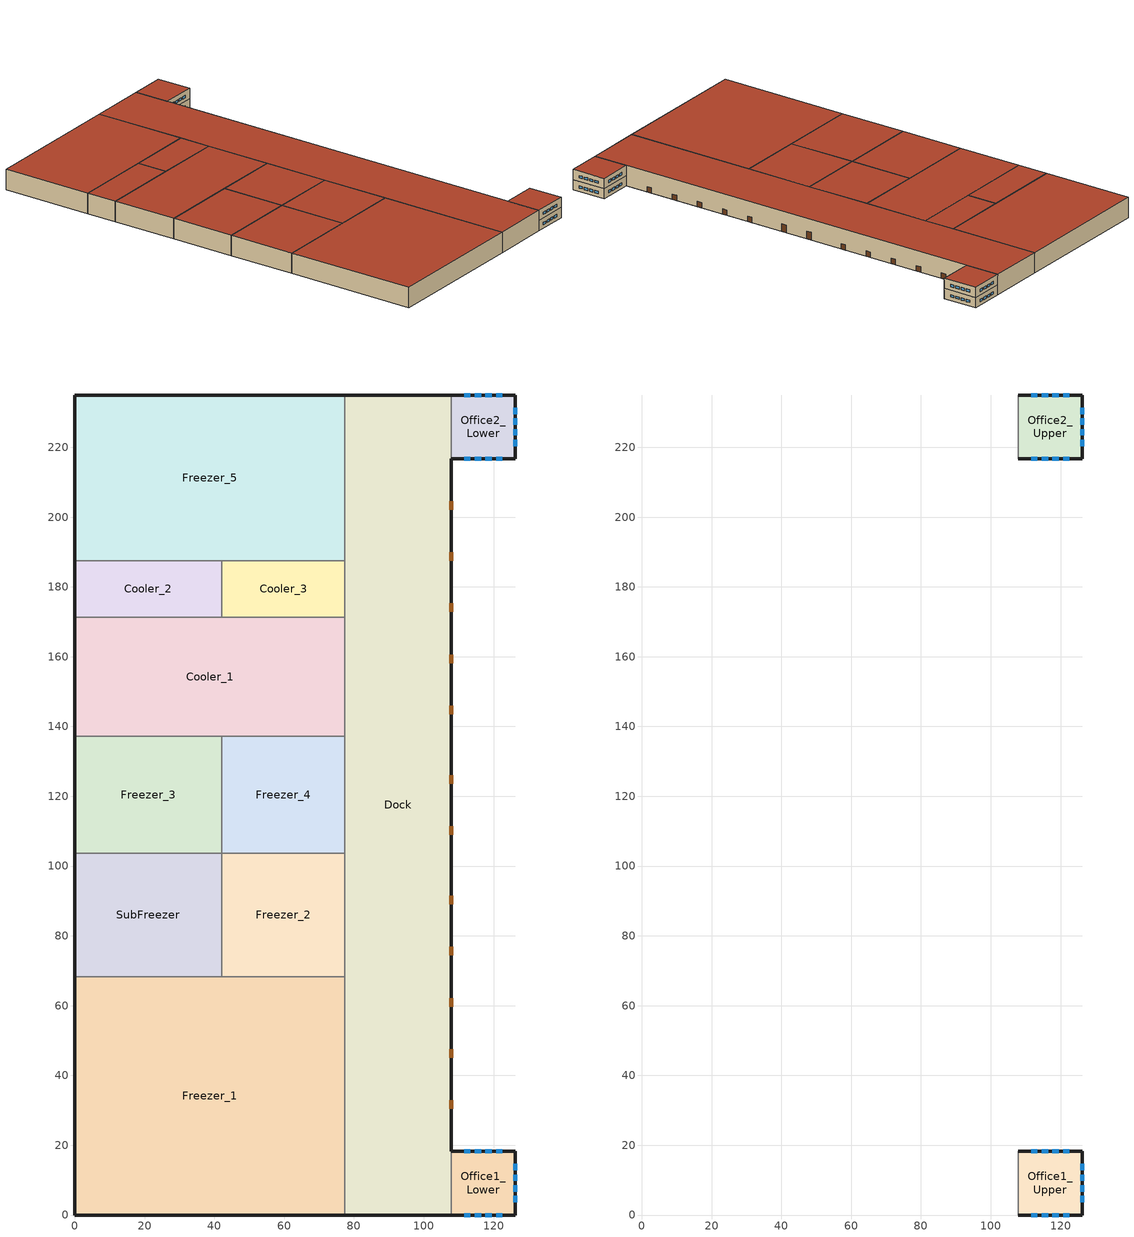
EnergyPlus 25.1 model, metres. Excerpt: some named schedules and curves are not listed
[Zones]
Freezer_1
 floor ground (Freezer Floor Const): 0,68.28 77.42,68.28 77.42,0 0,0 z0
 wall outside (Freezer Wall Const): 0,68.28 0,0 77.42,0 z0:10.69
 wall to SubFreezer (Freezer Wall Const): 42.06,68.28 0,68.28 z0:10.69
 wall to Dock (Freezer Wall Const): 77.42,0 77.42,68.28 z0:10.69
 wall to Freezer_2 (Freezer Wall Const): 77.42,68.28 42.06,68.28 z0:10.69
 roof outside (Freezer Roof Const): 0,0 77.42,0 77.42,68.28 0,68.28 z10.69
SubFreezer
 floor ground (Freezer Floor Const): 0,103.63 42.06,103.63 42.06,68.28 0,68.28 z0
 wall outside (Freezer Wall Const): 0,103.63 0,68.28 z0:10.69
 wall to Freezer_2 (Freezer Wall Const): 42.06,68.28 42.06,103.63 z0:10.69
 wall to Freezer_3 (Freezer Wall Const): 42.06,103.63 0,103.63 z0:10.69
 roof outside (Freezer Roof Const): 0,68.28 42.06,68.28 42.06,103.63 0,103.63 z10.69
Freezer_2
 floor ground (Freezer Floor Const): 42.06,103.63 77.42,103.63 77.42,68.28 42.06,68.28 z0
 wall to Dock (Freezer Wall Const): 77.42,68.28 77.42,103.63 z0:10.69
 wall to Freezer_4 (Freezer Wall Const): 77.42,103.63 42.06,103.63 z0:10.69
 roof outside (Freezer Roof Const): 42.06,68.28 77.42,68.28 77.42,103.63 42.06,103.63 z10.69
Freezer_3
 floor ground (Freezer Floor Const): 0,137.16 42.06,137.16 42.06,103.63 0,103.63 z0
 wall outside (Freezer Wall Const): 0,137.16 0,103.63 z0:10.69
 wall to Cooler_1 (Freezer Wall Const): 42.06,137.16 0,137.16 z0:10.69
 wall to Freezer_4 (Freezer Wall Const): 42.06,103.63 42.06,137.16 z0:10.69
 roof outside (Freezer Roof Const): 0,103.63 42.06,103.63 42.06,137.16 0,137.16 z10.69
Freezer_4
 floor ground (Freezer Floor Const): 42.06,137.16 77.42,137.16 77.42,103.63 42.06,103.63 z0
 wall to Dock (Freezer Wall Const): 77.42,103.63 77.42,137.16 z0:10.69
 wall to Cooler_1 (Freezer Wall Const): 77.42,137.16 42.06,137.16 z0:10.69
 roof outside (Freezer Roof Const): 42.06,103.63 77.42,103.63 77.42,137.16 42.06,137.16 z10.69
Cooler_1
 floor ground (Cooler Floor Const): 0,171.3 77.42,171.3 77.42,137.16 0,137.16 z0
 wall outside (Cooler Wall Const): 0,171.3 0,137.16 z0:10.69
 wall to Dock (Freezer Wall Const): 77.42,137.16 77.42,171.3 z0:10.69
 roof outside (Cooler Roof Const): 0,137.16 77.42,137.16 77.42,171.3 0,171.3 z10.69
Cooler_2
 floor ground (Cooler Floor Const): 0,187.45 42.06,187.45 42.06,171.3 0,171.3 z0
 wall outside (Cooler Wall Const): 0,187.45 0,171.3 z0:10.69
 wall to Cooler_3 (Cooler Wall Const): 42.06,171.3 42.06,187.45 z0:10.69
 wall to Freezer_5 (Freezer Wall Const): 42.06,187.45 0,187.45 z0:10.69
 wall to Cooler_1 (Cooler Wall Const): 0,171.3 42.06,171.3 z0:10.69
 roof outside (Cooler Roof Const): 0,171.3 42.06,171.3 42.06,187.45 0,187.45 z10.69
Cooler_3
 floor ground (Cooler Floor Const): 42.06,187.45 77.42,187.45 77.42,171.3 42.06,171.3 z0
 wall to Cooler_1 (Cooler Wall Const): 42.06,171.3 77.42,171.3 z0:10.69
 wall to Dock (Freezer Wall Const): 77.42,171.3 77.42,187.45 z0:10.69
 wall to Freezer_5 (Freezer Wall Const): 77.42,187.45 42.06,187.45 z0:10.69
 roof outside (Cooler Roof Const): 42.06,171.3 77.42,171.3 77.42,187.45 42.06,187.45 z10.69
Freezer_5
 floor ground (Freezer Floor Const): 0,235 77.42,235 77.42,187.45 0,187.45 z0
 wall outside (Freezer Wall Const): 77.42,235 0,235 0,187.45 z0:10.69
 wall to Dock (Freezer Wall Const): 77.42,187.45 77.42,235 z0:10.69
 roof outside (Freezer Roof Const): 0,187.45 77.42,187.45 77.42,235 0,235 z10.69
Dock
 floor ground (Dock Floor Const): 77.42,235 107.9,235 107.9,0 77.42,0 z0
 wall outside (Dock Wall Const): 77.42,0 107.9,0 / 107.9,235 77.42,235 / 107.9,18.29 107.9,216.71 z0:10.69
 wall to Office2_Upper (Dock Wall Const): 107.9,216.71 107.9,235 z5.35:10.69
 wall to Office1_Upper (Dock Wall Const): 107.9,0 107.9,18.29 z5.35:10.69
 wall to Office1_Lower (Dock Wall Const): 107.9,0 107.9,18.29 z0:5.35
 wall to Office2_Lower (Dock Wall Const): 107.9,216.71 107.9,235 z0:5.35
 door (Door Const): 107.9,30.48 107.9,32.92 / 107.9,45.11 107.9,47.55 / 107.9,59.74 107.9,62.18 / 107.9,74.37 107.9,76.81 / 107.9,89 107.9,91.44 / 107.9,202.08 107.9,204.52 / 107.9,187.45 107.9,189.89 / 107.9,172.82 107.9,175.26 / 107.9,158.19 107.9,160.63 / 107.9,143.56 107.9,146 z0:2.74; 107.9,123.6 107.9,126.03 / 107.9,108.97 107.9,111.4 z0:3.96
 roof outside (Dock Roof Const): 77.42,0 107.9,0 107.9,235 77.42,235 z10.69
Office1_Lower
 floor ground (Office Floor Const): 107.9,18.29 126.19,18.29 126.19,0 107.9,0 z0
 wall outside (Office Wall Const): 107.9,0 126.19,0 126.19,18.29 107.9,18.29 z0:5.35
 window (RefWareWin): 111.56,0 113.39,0 / 114.6,0 116.43,0 / 117.65,0 119.48,0 / 120.7,0 122.53,0 / 126.19,3.66 126.19,5.49 / 126.19,6.71 126.19,8.53 / 126.19,9.75 126.19,11.58 / 126.19,12.8 126.19,14.63 / 122.53,18.29 120.7,18.29 / 119.48,18.29 117.65,18.29 / 116.43,18.29 114.6,18.29 / 113.39,18.29 111.56,18.29 z1.83:3.05
Office2_Lower
 floor ground (Office Floor Const): 107.9,235 126.19,235 126.19,216.71 107.9,216.71 z0
 wall outside (Office Wall Const): 107.9,216.71 126.19,216.71 126.19,235 107.9,235 z0:5.35
 window (RefWareWin): 126.19,220.37 126.19,222.2 / 126.19,223.42 126.19,225.25 / 126.19,226.47 126.19,228.3 / 126.19,229.51 126.19,231.34 / 111.56,216.71 113.39,216.71 / 114.6,216.71 116.43,216.71 / 117.65,216.71 119.48,216.71 / 120.7,216.71 122.53,216.71 / 122.53,235 120.7,235 / 119.48,235 117.65,235 / 116.43,235 114.6,235 / 113.39,235 111.56,235 z1.83:3.05
Office1_Upper
 floor to Office1_Lower (Office Ceiling Const): 107.9,18.29 126.19,18.29 126.19,0 107.9,0 z5.35
 wall outside (Office Wall Const): 107.9,0 126.19,0 126.19,18.29 107.9,18.29 z5.35:10.69
 window (RefWareWin): 111.56,0 113.39,0 / 114.6,0 116.43,0 / 117.65,0 119.48,0 / 120.7,0 122.53,0 / 126.19,3.66 126.19,5.49 / 126.19,6.71 126.19,8.53 / 126.19,9.75 126.19,11.58 / 126.19,12.8 126.19,14.63 / 122.53,18.29 120.7,18.29 / 119.48,18.29 117.65,18.29 / 116.43,18.29 114.6,18.29 / 113.39,18.29 111.56,18.29 z7.18:8.39
 roof outside (Office Roof Const): 107.9,0 126.19,0 126.19,18.29 107.9,18.29 z10.69
Office2_Upper
 floor to Office2_Lower (Office Ceiling Const): 107.9,235 126.19,235 126.19,216.71 107.9,216.71 z5.35
 wall outside (Office Wall Const): 107.9,216.71 126.19,216.71 126.19,235 107.9,235 z5.35:10.69
 window (RefWareWin): 126.19,220.37 126.19,222.2 / 126.19,223.42 126.19,225.25 / 126.19,226.47 126.19,228.3 / 126.19,229.51 126.19,231.34 z7.18:8.48; 111.56,216.71 113.39,216.71 / 114.6,216.71 116.43,216.71 / 117.65,216.71 119.48,216.71 / 120.7,216.71 122.53,216.71 / 122.53,235 120.7,235 / 119.48,235 117.65,235 / 116.43,235 114.6,235 / 113.39,235 111.56,235 z7.18:8.39
 roof outside (Office Roof Const): 107.9,216.71 126.19,216.71 126.19,235 107.9,235 z10.69
[Building]
Refridgerated Warehouse: North Axis {deg}=90; Terrain=City; Loads Convergence Tolerance Value {W}=0.04; Temperature Convergence Tolerance Value {deltaC}=0.4; Solar Distribution=FullInteriorAndExterior; Maximum Number of Warmup Days=25
[Site:Location]
CHICAGO_IL_USA TMY2-94846: Latitude {deg}=41.78; Longitude {deg}=-87.75; Time Zone {hr}=-6; Elevation {m}=190
[Site:GroundTemperature:BuildingSurface]
5.79, 3.71, 3.25, 3.88, 7.01, 10.37, 13.46, 15.61, 16.11, 14.89, 12.22, 8.95
[SizingPeriod:DesignDay] Day of Month=21; Humidity Condition Type=Wetbulb; Barometric Pressure {Pa}=99063; Rain Indicator=No; Snow Indicator=No; Daylight Saving Time Indicator=No; Solar Model Indicator=ASHRAEClearSky
Name | Month | Day Type | Maximum Dry-Bulb Temperature {C} | Daily Dry-Bulb Temperature Range {deltaC} | Wetbulb or DewPoint at Maximum Dry-Bulb {C} | Wind Speed {m/s} | Wind Direction {deg} | Sky Clearness
CHICAGO Ann Htg 99.6% Condns DB | 1 | WinterDesignDay | -20.6 | 0 | -20.6 | 4.9 | 270 | 0
CHICAGO Ann Clg .4% Condns DB=>MWB | 7 | SummerDesignDay | 33.2 | 10.7 | 23.8 | 5.3 | 230 | 1
[Material:NoMass] Roughness=Rough; Thermal Absorptance=0.9; Solar Absorptance=0.75; Visible Absorptance=0.75
Name | Thermal Resistance {m2-K/W}
R36LAYER | 6.34
R28LAYER | 4.9311
R25LAYER | 4.4028
R14LAYER | 2.4655
[Material] Thermal Absorptance=0.9
Name | Roughness | Thickness {m} | Conductivity {W/m-K} | Density {kg/m3} | Specific Heat {J/kg-K} | Solar Absorptance | Visible Absorptance
GP02 5/8in GYPSUM | Smooth | 0.0159 | 0.16 | 800 | 1090 | 0.7 | 0.5
1/2IN Gypsum | Smooth | 0.0127 | 0.16 | 784.9 | 830 | 0.92 | 0.92
Steel Siding AS01 | Smooth | 0.0015 | 44.9696 | 7689 | 418 | 0.92 | 0.92
Wall Insulation IN45 | MediumRough | 0.031 | 0.0508 | 24 | 1590 | 0.7 | 0.7
Blt-Up Roof 3/8in BR01 | MediumRough | 0.0095 | 0.162 | 1121 | 1464 | 0.7 | 0.7
Plywd 1/2 in PW03 | MediumRough | 0.0127 | 0.115 | 545 | 1213 | 0.7 | 0.7
MinWool Batt R19 IN03 | MediumRough | 0.1557 | 0.043 | 10 | 837 | 0.7 | 0.7
HW CONCRETE | Rough | 0.2032 | 1.311 | 2240 | 836.8 | 0.7 | 0.7
Ice Cream | Smooth | 0.0762002 | 0.0448462 | 1121.29 | 2719.6 | 0.7 | 0.7
Meat | MediumSmooth | 0.0762002 | 0.118244 | 1057.22 | 2343.04 | 0.7 | 0.7
Vegetables Frozen | Smooth | 0.0762002 | 0.0558054 | 592.683 | 1840.96 | 0.7 | 0.7
Fruit Frozen | MediumSmooth | 0.0762002 | 0.0348964 | 864.996 | 1966.48 | 0.7 | 0.7
Fish Frozen | MediumSmooth | 0.0762002 | 0.103247 | 1041.2 | 2175.68 | 0.7 | 0.7
Fruit Fresh | MediumSmooth | 0.0762002 | 0.0348964 | 864.996 | 3807.44 | 0.7 | 0.7
Vegetables Fresh | MediumSmooth | 0.0762002 | 0.0558054 | 592.683 | 4016.64 | 0.7 | 0.7
Dairy Milk | Smooth | 0.0762002 | 0.048307 | 1345.55 | 3891.12 | 0.7 | 0.7
[WindowMaterial:Glazing] Optical Data Type=SpectralAverage; Front Side Infrared Hemispherical Emissivity=0.84; Back Side Infrared Hemispherical Emissivity=0.84; Conductivity {W/m-K}=1
Name | Thickness {m} | Solar Transmittance at Normal Incidence | Front Side Solar Reflectance at Normal Incidence | Back Side Solar Reflectance at Normal Incidence | Visible Transmittance at Normal Incidence | Front Side Visible Reflectance at Normal Incidence | Back Side Visible Reflectance at Normal Incidence
102_LayerAvg | 0.003048 | 0.833848 | 0.0747638 | 0.0748545 | 0.89926 | 0.0825632 | 0.0825635
104_LayerAvg | 0.0031242 | 0.608956 | 0.0595769 | 0.0609914 | 0.616937 | 0.0616047 | 0.0629118
[WindowMaterial:Gas]
wingap1_RefWareWin: Gas Type=Air; Thickness {m}=0.0127
[Material:AirGap]
Air Layer 3/4in Vertical: Thermal Resistance {m2-K/W}=0.158
[Construction]
Ice Cream: Ice Cream
Meat: Meat
Vegetable Frozen: Vegetables Frozen
Fruit Frozen: Fruit Frozen
Fish Frozen: Fish Frozen
Fruit Fresh: Fruit Fresh
Vegetable Fresh: Vegetables Fresh
Dairy Milk: Dairy Milk
Freezer Wall Const; Freezer Roof Const; Freezer Floor Const: R36LAYER
Cooler Wall Const; Cooler Roof Const; Cooler Floor Const: R28LAYER
Dock Wall Const; Dock Roof Const; Dock Floor Const: R25LAYER
Door Const: R14LAYER
Office Wall Const: Steel Siding AS01, Wall Insulation IN45, Wall Insulation IN45, Air Layer 3/4in Vertical, GP02 5/8in GYPSUM
Office Floor Const: HW CONCRETE
Office Ceiling Const: 1/2IN Gypsum, 1/2IN Gypsum
Office Roof Const: Blt-Up Roof 3/8in BR01, Plywd 1/2 in PW03, MinWool Batt R19 IN03
RefWareWin: 104_LayerAvg, wingap1_RefWareWin, 102_LayerAvg
[InternalMass]
Name | Construction | Zone or ZoneList | Surface Area {m2}
Freezer_1_Load | Fish Frozen | Freezer_1 | 36200
Freezer_2_Load | Meat | Freezer_2 | 8440
Freezer_3_Load | Vegetable Frozen | Freezer_3 | 9540
Freezer_4_Load | Fruit Frozen | Freezer_4 | 8000
Freezer_5_Load | Fruit Frozen | Freezer_5 | 25440
Sub Freezer_Load | Ice Cream | SubFreezer | 7000
Cooler_1_Load | Fruit Fresh | Cooler_1 | 18600
Cooler_2_Load | Vegetable Fresh | Cooler_2 | 4760
Cooler_3_Load | Dairy Milk | Cooler_3 | 4000
[ThermostatSetpoint:DualSetpoint]
Name | Heating Setpoint Temperature Schedule | Cooling Setpoint Temperature Schedule
Dual Setpoint Freeze | Heating Setpoints_Freeze | Cooling Setpoints_Freeze
Dual Setpoint Blast Freeze | Heating Setpoints_BlastFreeze | Cooling Setpoints_BlastFreeze
Dual Setpoint Cooler | Heating Setpoints_Cooler | Cooling Setpoints_Cooler
[ThermostatSetpoint:SingleHeating]
Name | Setpoint Temperature Schedule
Heating Setpoint Office | Heating Setpoints Office
Heating Setpoint Dock | Heating Setpoints Dock
[ThermostatSetpoint:SingleCooling]
Name | Setpoint Temperature Schedule
Cooling Setpoint Office | Cooling Setpoints Office
Cooling Setpoint Dock | Cooling Setpoints Dock
[Zone] Multiplier=1
Freezer_1; SubFreezer; Freezer_2; Freezer_3; Freezer_4; Cooler_1; Cooler_2; Cooler_3; Freezer_5; Dock; Office1_Lower; Office1_Upper; Office2_Lower; Office2_Upper
[ZoneInfiltration:DesignFlowRate] Schedule=InfiltrationSchedule; Design Flow Rate Calculation Method=AirChanges/Hour
Name | Zone or ZoneList or Space or SpaceList | Air Changes per Hour {1/hr}
Freezer_1Infiltration | Freezer_1 | .25
SubFreezerInfiltration | SubFreezer | 0.1
Freezer_2Infiltration | Freezer_2 | .05
Freezer_3Infiltration | Freezer_3 | .1
Freezer_4Infiltration | Freezer_4 | .05
Freezer_5Infiltration | Freezer_5 | .25
Cooler_1Infiltration | Cooler_1 | .25
Cooler_2Infiltration | Cooler_2 | .1
Cooler_3Infiltration | Cooler_3 | .05
DockInfiltration | Dock | 2
Office1_LowerInfiltration | Office1_Lower | 1
Office1_UpperInfiltration | Office1_Upper | 1
Office2_LowerInfiltration | Office2_Lower | 1
Office2_UpperInfiltration | Office2_Upper | 1
[ZoneRefrigerationDoorMixing] Door Height {m}=1.8; Door Area {m2}=2.3
Name | Zone 1 | Zone 2 | Schedule | Door Protection Type
Freezer5_Cooler2 | Freezer_5 | Cooler_2 | Freezer5DoorSchedA | AirCurtain
Freezer5_Cooler3 | Freezer_5 | Cooler_3 | Freezer5DoorSchedB | None
Freezer1_SubFreezer1 | Freezer_1 | Subfreezer | Freezer1DoorSchedA | StripCurtain
[People] Number of People Schedule=T24 OCC; Number of People Calculation Method=People/Area; People per Floor Area {person/m2}=0.11; Fraction Radiant=1; Activity Level Schedule=Activity Schedule; Mean Radiant Temperature Calculation Type=EnclosureAveraged; Work Efficiency Schedule=Work Eff. Schedule; Clothing Insulation Calculation Method=ClothingInsulationSchedule; Clothing Insulation Schedule=Clothing Schedule; Air Velocity Schedule=Air Velocity Schedule; Thermal Comfort Model 1 Type=Fanger
Name | Zone or ZoneList or Space or SpaceList
Freezer_1 People | Freezer_1
Freezer_2 People | Freezer_2
Freezer_3 People | Freezer_3
Freezer_4 People | Freezer_4
Freezer_5 People | Freezer_5
SubFreezer People | SubFreezer
Cooler_1 People | Cooler_1
Cooler_2 People | Cooler_2
Cooler_3 People | Cooler_3
Dock People | Dock
Office1_Lower People | Office1_Lower
Office1_Upper People | Office1_Upper
Office2_Lower People | Office2_Lower
Office2_Upper People | Office2_Upper
[Lights] Schedule=T24 Light; Design Level Calculation Method=Watts/Area; Return Air Fraction=0; Fraction Radiant=0.67; Fraction Visible=0.1; Fraction Replaceable=1
Name | Zone or ZoneList or Space or SpaceList | Watts per Zone Floor Area {W/m2}
Freezer_1 Lights | Freezer_1 | 6.5
Freezer_2 Lights | Freezer_2 | 6.5
Freezer_3 Lights | Freezer_3 | 6.5
Freezer_4 Lights | Freezer_4 | 6.5
Freezer_5 Lights | Freezer_5 | 6.5
SubFreezer Lights | SubFreezer | 6.5
Cooler_1 Lights | Cooler_1 | 6.5
Cooler_2 Lights | Cooler_2 | 6.5
Cooler_3 Lights | Cooler_3 | 6.5
Dock Lights | Dock | 6.5
Office1_Lower Lights | Office1_Lower | 12.92
Office1_Upper Lights | Office1_Upper | 12.92
Office2_Lower Lights | Office2_Lower | 12.92
Office2_Upper Lights | Office2_Upper | 12.92
[ElectricEquipment] Schedule=T24 Equip; Design Level Calculation Method=Watts/Area; Fraction Latent=0; Fraction Radiant=0.7; Fraction Lost=0
Name | Zone or ZoneList or Space or SpaceList | Watts per Zone Floor Area {W/m2}
Freezer_1 ElecEq | Freezer_1 | 4.6
Freezer_2 ElecEq | Freezer_2 | 4.6
Freezer_3 ElecEq | Freezer_3 | 4.6
Freezer_4 ElecEq | Freezer_4 | 4.6
Freezer_5 ElecEq | Freezer_5 | 4.6
SubFreezer ElecEq | SubFreezer | 4.6
Cooler_1 ElecEq | Cooler_1 | 4.6
Cooler_2 ElecEq | Cooler_2 | 4.6
Cooler_3 ElecEq | Cooler_3 | 4.6
Dock ElecEq | Dock | 4.6
Office1_Lower ElecEq | Office1_Lower | 14.42
Office1_Upper ElecEq | Office1_Upper | 14.42
Office2_Lower ElecEq | Office2_Lower | 14.42
Office2_Upper ElecEq | Office2_Upper | 14.42
[ZoneControl:Thermostat]
Name | Zone or ZoneList | Control Type Schedule | Control 1 | Control 2
SubFreezer Thermostat | SubFreezer | Zone Control Type Sched Dual YearRound | Dual Setpoint Blast Freeze
Freezer_1 Thermostat | Freezer_1 | Zone Control Type Sched Dual YearRound | Dual Setpoint Freeze
Freezer_2 Thermostat | Freezer_2 | Zone Control Type Sched Dual YearRound | Dual Setpoint Freeze
Freezer_3 Thermostat | Freezer_3 | Zone Control Type Sched Dual YearRound | Dual Setpoint Freeze
Freezer_4 Thermostat | Freezer_4 | Zone Control Type Sched Dual YearRound | Dual Setpoint Freeze
Freezer_5 Thermostat | Freezer_5 | Zone Control Type Sched Dual YearRound | Dual Setpoint Freeze
Cooler_1 Thermostat | Cooler_1 | Zone Control Type Sched Dual YearRound | Dual Setpoint Cooler
Cooler_2 Thermostat | Cooler_2 | Zone Control Type Sched Dual YearRound | Dual Setpoint Cooler
Cooler_3 Thermostat | Cooler_3 | Zone Control Type Sched Dual YearRound | Dual Setpoint Cooler
Dock Thermostat | Dock | Zone Control Type Sched for SinglePointSeasonal | Heating Setpoint Dock | Cooling Setpoint Dock
Office1_Lower Thermostat | Office1_Lower | Zone Control Type Sched for SinglePointSeasonal | Heating Setpoint Office | Cooling Setpoint Office
Office1_Upper Thermostat | Office1_Upper | Zone Control Type Sched for SinglePointSeasonal | Heating Setpoint Office | Cooling Setpoint Office
Office2_Lower Thermostat | Office2_Lower | Zone Control Type Sched for SinglePointSeasonal | Heating Setpoint Office | Cooling Setpoint Office
Office2_Upper Thermostat | Office2_Upper | Zone Control Type Sched for SinglePointSeasonal | Heating Setpoint Office | Cooling Setpoint Office
[Zone equipment]
SubFreezer: SubFreezerChillerSet
Freezer_1: Freezer_1ChillerSet
Freezer_2: Freezer_2ChillerSet
Freezer_3: Freezer_3ChillerSet
Freezer_4: Freezer_4ChillerSet
Freezer_5: Freezer_5ChillerSet
Cooler_1: Cooler_1ChillerSet, Cooler_1UnitHeat
Cooler_2: Cooler_2ChillerSet, Cooler_2UnitHeat
Cooler_3: Cooler_3ChillerSet, Cooler_3UnitHeat
Dock: DockChillerSet, DockUnitHeat
Office1_Lower: Office1_LowerAir
Office1_Upper: Office1_UpperAir
Office2_Lower: Office2_LowerAir
Office2_Upper: Office2_UpperAir
[ZoneHVAC:RefrigerationChillerSet]
SubFreezerChillerSet: SubFreezer, SubFreezerAirChiller_1, SubFreezerAirChiller_2, SubFreezerAirChiller_3
Freezer_1ChillerSet: Freezer_1, Freezer_1AirChiller_1, Freezer_1AirChiller_2, Freezer_1AirChiller_3, Freezer_1AirChiller_4, Freezer_1AirChiller_5, Freezer_1AirChiller_6, Freezer_1AirChiller_7, Freezer_1AirChiller_8, Freezer_1AirChiller_9, Freezer_1AirChiller_10, Freezer_1AirChiller_11, Freezer_1AirChiller_12
Freezer_2ChillerSet: Freezer_2, Freezer_2AirChiller_1, Freezer_2AirChiller_2, Freezer_2AirChiller_3
Freezer_3ChillerSet: Freezer_3, Freezer_3AirChiller_1, Freezer_3AirChiller_2, Freezer_3AirChiller_3
Freezer_4ChillerSet: Freezer_4, Freezer_4AirChiller_1, Freezer_4AirChiller_2, Freezer_4AirChiller_3
Freezer_5ChillerSet: Freezer_5, Freezer_5AirChiller_1, Freezer_5AirChiller_2, Freezer_5AirChiller_3, Freezer_5AirChiller_4, Freezer_5AirChiller_5, Freezer_5AirChiller_6, Freezer_5AirChiller_7, Freezer_5AirChiller_8, Freezer_5AirChiller_9
Cooler_1ChillerSet: Cooler_1, Cooler_1AirChiller_1, Cooler_1AirChiller_2, Cooler_1AirChiller_3, Cooler_1AirChiller_4, Cooler_1AirChiller_5, Cooler_1AirChiller_6
Cooler_2ChillerSet: Cooler_2, Cooler_2AirChiller_1, Cooler_2AirChiller_2
Cooler_3ChillerSet: Cooler_3, Cooler_3AirChiller_1, Cooler_3AirChiller_2
DockChillerSet: Dock, DockAirChiller_1, DockAirChiller_2, DockAirChiller_3, DockAirChiller_4, DockAirChiller_5, DockAirChiller_6, DockAirChiller_7, DockAirChiller_8, DockAirChiller_9, DockAirChiller_10, DockAirChiller_11, DockAirChiller_12, DockAirChiller_13, DockAirChiller_14, DockAirChiller_15, DockAirChiller_16, DockAirChiller_17, DockAirChiller_18, DockAirChiller_19, DockAirChiller_20, DockAirChiller_21, DockAirChiller_22, DockAirChiller_23, DockAirChiller_24, DockAirChiller_25, DockAirChiller_26, DockAirChiller_27, DockAirChiller_28, DockAirChiller_29, DockAirChiller_30, DockAirChiller_31, DockAirChiller_32, DockAirChiller_33, DockAirChiller_34, DockAirChiller_35, DockAirChiller_36, DockAirChiller_37, DockAirChiller_38, DockAirChiller_39, DockAirChiller_40
[ZoneHVAC:UnitHeater] Availability Schedule=UnitHeatAvailability; Supply Air Fan Operation During No Heating=Yes; Heating Convergence Tolerance=0.001
Name | Supply Air Fan | Maximum Supply Air Flow Rate {m3/s} | Heating Coil
Cooler_1UnitHeat | Cooler_1UnitHeatFan | 0.84 | Cooler_1UnitHeatHeatingCoil
Cooler_2UnitHeat | Cooler_2UnitHeatFan | 0.84 | Cooler_2UnitHeatHeatingCoil
Cooler_3UnitHeat | Cooler_3UnitHeatFan | 0.84 | Cooler_3UnitHeatHeatingCoil
DockUnitHeat | DockUnitHeatFan | 5 | DockUnitHeatHeatingCoil
[Coil:Heating:Electric] Availability Schedule=UnitHeatAvailability; Efficiency=1
Name | Nominal Capacity {W}
Cooler_1UnitHeatHeatingCoil | 800000
Cooler_2UnitHeatHeatingCoil; Cooler_3UnitHeatHeatingCoil | 80000
DockUnitHeatHeatingCoil | 1.2e+07
[Fan:ConstantVolume] Availability Schedule=UnitHeatAvailability; Fan Total Efficiency=0.5; Pressure Rise {Pa}=75; Motor Efficiency=0.9; Motor In Airstream Fraction=1
Name | Maximum Flow Rate {m3/s}
Cooler_1UnitHeatFan; Cooler_2UnitHeatFan; Cooler_3UnitHeatFan | 0.84
DockUnitHeatFan | 5
[ZoneHVAC:IdealLoadsAirSystem] Maximum Heating Supply Air Temperature {C}=22; Minimum Cooling Supply Air Temperature {C}=13; Maximum Heating Supply Air Humidity Ratio {kgWater/kgDryAir}=0.015; Minimum Cooling Supply Air Humidity Ratio {kgWater/kgDryAir}=0.009; Heating Limit=NoLimit; Maximum Heating Air Flow Rate {m3/s}=autosize; Cooling Limit=NoLimit; Maximum Cooling Air Flow Rate {m3/s}=autosize; Dehumidification Control Type=ConstantSupplyHumidityRatio; Humidification Control Type=ConstantSupplyHumidityRatio
Office1_LowerAir; Office1_UpperAir; Office2_LowerAir; Office2_UpperAir
[Refrigeration:AirChiller]
Name | Availability Schedule | Capacity Rating Type | Rated Unit Load Factor {W/K} | Rated Cooling Source Temperature {C} | Rated Temperature Difference DT1 {deltaC} | Maximum Temperature Difference Between Inlet Air and Evaporating Temperature {deltaC} | Capacity Correction Curve Type | SHR60 Correction Factor | Rated Total Heating Power {W} | Heating Power Schedule | Rated Fan Power {W} | Rated Air Flow {m3/s} | Defrost Type | Defrost Control Type | Defrost Schedule | Defrost Drip-Down Schedule | Defrost Power {W} | Rated Capacity {W} | Rated Relative Humidity {percent} | Capacity Correction Curve | Temperature Termination Defrost Fraction to Ice | Refrigerant Correction Factor
SubFreezerAirChiller_1 | AvailAllYear | UnitLoadFactorSensibleOnly | 10900 | -33 | 8 | 11 | LinearSHR60 | 1.5 | 200 | AirChillerDripDownSched1 | 375 | 12.4 | Electric | TimeSchedule | AirChillerDefrostSched1 | AirChillerDripDownSched1 | 55066
SubFreezerAirChiller_2 | AvailAllYear | UnitLoadFactorSensibleOnly | 10900 | -33 | 8 | 11 | LinearSHR60 | 1.5 | 200 | AirChillerDripDownSched2 | 375 | 12.4 | Electric | TimeSchedule | AirChillerDefrostSched2 | AirChillerDripDownSched2 | 55066
SubFreezerAirChiller_3 | AvailAllYear | UnitLoadFactorSensibleOnly | 10900 | -33 | 8 | 11 | LinearSHR60 | 1.5 | 200 | AirChillerDripDownSched3 | 375 | 12.4 | Electric | TimeSchedule | AirChillerDefrostSched3 | AirChillerDripDownSched3 | 55066
Freezer_1AirChiller_1 | AvailAllYear | CapacityTotalSpecificConditions |  | -23 | 5.5 | 11 | TabularRHxDT1xTRoom |  | 200 | AirChillerDripDownSched1 | 2800 | 20.67 | Electric | TimeSchedule | AirChillerDefrostSched1 | AirChillerDripDownSched1 | 55066 | 87100 | 85 | ColmacCoilInc | 0.6
Freezer_1AirChiller_2 | AvailAllYear | EuropeanSC3Standard |  | -25 | 7 | 11 | European |  | 200 | AirChillerDripDownSched2 | 5000 | 22.9 | Electric | TimeSchedule | AirChillerDefrostSched2 | AirChillerDripDownSched2 | 34200 | 83570 |  |  |  | 0.9
Freezer_1AirChiller_3; Freezer_5AirChiller_3 | AvailAllYear | UnitLoadFactorSensibleOnly | 10900 | -26 | 8 | 11 | LinearSHR60 | 1.5 | 200 | AirChillerDripDownSched3 | 375 | 12.4 | Electric |  | AirChillerDefrostSched3 | AirChillerDripDownSched3 | 55066
Freezer_1AirChiller_4; Freezer_5AirChiller_4 | AvailAllYear | UnitLoadFactorSensibleOnly | 10900 | -26 | 8 | 11 | LinearSHR60 | 1.5 | 200 | AirChillerDripDownSched4 | 375 | 12.4 | Electric |  | AirChillerDefrostSched4 | AirChillerDripDownSched4 | 55066
Freezer_1AirChiller_5 | AvailAllYear | UnitLoadFactorSensibleOnly | 10900 | -26 | 8 | 11 | LinearSHR60 | 1.5 | 200 | AirChillerDripDownSched5 | 375 | 12.4 | HotFluid | TemperatureTermination | AirChillerDefrostSched5 | AirChillerDripDownSched5 | 55066
Freezer_1AirChiller_6; Freezer_5AirChiller_6 | AvailAllYear | UnitLoadFactorSensibleOnly | 10900 | -26 | 11 | 8 | LinearSHR60 | 1.5 | 200 | AirChillerDripDownSched6 | 375 | 12.4 | Electric |  | AirChillerDefrostSched6 | AirChillerDripDownSched6 | 55066
Freezer_1AirChiller_7; Freezer_5AirChiller_7 | AvailSpringToFall | UnitLoadFactorSensibleOnly | 10900 | -26 | 8 | 11 | LinearSHR60 | 1.5 | 200 | AirChillerDripDownSched7 | 375 | 12.4 | Electric |  | AirChillerDefrostSched7 | AirChillerDripDownSched7 | 55066
Freezer_1AirChiller_8; Freezer_5AirChiller_8 | AvailSpringToFall | UnitLoadFactorSensibleOnly | 10900 | -26 | 8 | 11 | LinearSHR60 | 1.5 | 200 | AirChillerDripDownSched8 | 375 | 12.4 | Electric |  | AirChillerDefrostSched8 | AirChillerDripDownSched8 | 55066
Freezer_1AirChiller_9; Freezer_5AirChiller_9 | AvailSpringToFall | UnitLoadFactorSensibleOnly | 10900 | -26 | 8 | 11 | LinearSHR60 | 1.5 | 200 | AirChillerDripDownSched9 | 375 | 12.4 | Electric |  | AirChillerDefrostSched9 | AirChillerDripDownSched9 | 55066
Freezer_1AirChiller_10 | AvailSummerOnly | UnitLoadFactorSensibleOnly | 10900 | -26 | 8 | 11 | LinearSHR60 | 1.5 | 200 | AirChillerDripDownSched10 | 375 | 12.4 | Electric |  | AirChillerDefrostSched10 | AirChillerDripDownSched10 | 55066
Freezer_1AirChiller_11 | AvailSummerOnly | UnitLoadFactorSensibleOnly | 10900 | -26 | 8 | 11 | LinearSHR60 | 1.5 | 200 | AirChillerDripDownSched1 | 375 | 12.4 | Electric | TimeSchedule | AirChillerDefrostSched1 | AirChillerDripDownSched1 | 55066
Freezer_1AirChiller_12 | AvailSummerOnly | UnitLoadFactorSensibleOnly | 10900 | -26 | 8 | 11 | LinearSHR60 | 1.5 | 200 | AirChillerDripDownSched2 | 375 | 12.4 | Electric |  | AirChillerDefrostSched2 | AirChillerDripDownSched2 | 55066
Freezer_2AirChiller_1; Freezer_3AirChiller_1; Freezer_4AirChiller_1; Freezer_5AirChiller_1 | AvailAllYear | UnitLoadFactorSensibleOnly | 10900 | -26 | 8 | 11 | LinearSHR60 | 1.5 | 200 | AirChillerDripDownSched1 | 375 | 12.4 | Electric | TimeSchedule | AirChillerDefrostSched1 | AirChillerDripDownSched1 | 55066
Freezer_2AirChiller_2; Freezer_3AirChiller_2; Freezer_4AirChiller_2 | AvailAllYear | UnitLoadFactorSensibleOnly | 10900 | -26 | 8 | 11 | LinearSHR60 | 1.5 | 200 | AirChillerDripDownSched2 | 375 | 12.4 | Electric | TimeSchedule | AirChillerDefrostSched2 | AirChillerDripDownSched2 | 55066
Freezer_2AirChiller_3; Freezer_3AirChiller_3; Freezer_4AirChiller_3 | AvailAllYear | UnitLoadFactorSensibleOnly | 10900 | -26 | 8 | 11 | LinearSHR60 | 1.5 | 200 | AirChillerDripDownSched3 | 375 | 12.4 | Electric | TimeSchedule | AirChillerDefrostSched3 | AirChillerDripDownSched3 | 55066
Freezer_5AirChiller_2 | AvailAllYear | UnitLoadFactorSensibleOnly | 10900 | -26 | 8 | 11 | LinearSHR60 | 1.5 | 200 | AirChillerDripDownSched2 | 375 | 12.4 | Electric |  | AirChillerDefrostSched2 | AirChillerDripDownSched2 | 55066
Freezer_5AirChiller_5 | AvailAllYear | UnitLoadFactorSensibleOnly | 10900 | -26 | 8 | 11 | LinearSHR60 | 1.5 | 200 | AirChillerDripDownSched5 | 375 | 12.4 | Electric |  | AirChillerDefrostSched5 | AirChillerDripDownSched5 | 55066
Cooler_1AirChiller_1 | AvailAllYear | UnitLoadFactorSensibleOnly | 20200 | -4 | 8 | 11 | LinearSHR60 | 1.5 | 200 | AirChillerDripDownSched21 | 5595 | 24 | Electric | TimeSchedule | AirChillerDefrostSched21 | AirChillerDripDownSched21 | 150000
Cooler_1AirChiller_2 | AvailAllYear | UnitLoadFactorSensibleOnly | 20200 | -4 | 8 | 11 | LinearSHR60 | 1.5 | 200 | AirChillerDripDownSched22 | 5595 | 24 | Electric | TimeSchedule | AirChillerDefrostSched22 | AirChillerDripDownSched22 | 150000
Cooler_1AirChiller_3 | AvailAllYear | UnitLoadFactorSensibleOnly | 20200 | -4 | 8 | 11 | LinearSHR60 | 1.5 | 200 | AirChillerDripDownSched23 | 5595 | 24 | Electric | TimeSchedule | AirChillerDefrostSched23 | AirChillerDripDownSched23 | 150000
Cooler_1AirChiller_4 | AvailSpringToFall | UnitLoadFactorSensibleOnly | 20200 | -4 | 8 | 11 | LinearSHR60 | 1.5 | 200 | AirChillerDripDownSched24 | 5595 | 24 | Electric | TimeSchedule | AirChillerDefrostSched24 | AirChillerDripDownSched24 | 150000
Cooler_1AirChiller_5 | AvailSummerOnly | UnitLoadFactorSensibleOnly | 20200 | -4 | 8 | 11 | LinearSHR60 | 1.5 | 200 | AirChillerDripDownSched25 | 5595 | 24 | Electric | TimeSchedule | AirChillerDefrostSched25 | AirChillerDripDownSched25 | 150000
Cooler_1AirChiller_6 | AvailSummerOnly | UnitLoadFactorSensibleOnly | 20200 | -4 | 8 | 11 | LinearSHR60 | 1.5 | 200 | AirChillerDripDownSched26 | 5595 | 24 | Electric | TimeSchedule | AirChillerDefrostSched26 | AirChillerDripDownSched26 | 150000
Cooler_2AirChiller_1 | AvailAllYear | UnitLoadFactorSensibleOnly | 7900 | -4 | 8 | 11 | LinearSHR60 | 1.5 | 200 | AirChillerDripDownSched21 | 2200 | 14 | Electric | TimeSchedule | AirChillerDefrostSched21 | AirChillerDripDownSched21 | 28400
Cooler_2AirChiller_2 | AvailAllYear | UnitLoadFactorSensibleOnly | 7900 | -4 | 8 | 11 | LinearSHR60 | 1.5 | 200 | AirChillerDripDownSched24 | 2200 | 14 | Electric | TimeSchedule | AirChillerDefrostSched24 | AirChillerDripDownSched24 | 28400
Cooler_3AirChiller_1 | AvailAllYear | UnitLoadFactorSensibleOnly | 4760 | -4 | 8 | 11 | LinearSHR60 | 1.5 | 200 | AirChillerDripDownSched23 | 1100 | 5.3 | Electric | TimeSchedule | AirChillerDefrostSched23 | AirChillerDripDownSched23 | 24000
Cooler_3AirChiller_2 | AvailAllYear | UnitLoadFactorSensibleOnly | 4760 | -4 | 8 | 11 | LinearSHR60 | 1.5 | 200 | AirChillerDripDownSched25 | 1100 | 5.3 | Electric | TimeSchedule | AirChillerDefrostSched25 | AirChillerDripDownSched25 | 24000
DockAirChiller_1; DockAirChiller_4; DockAirChiller_7; DockAirChiller_10; DockAirChiller_11; DockAirChiller_14; DockAirChiller_17 | AvailAllYear | UnitLoadFactorSensibleOnly | 40400 | 0 | 10 | 13 | LinearSHR60 | 1.5 | 400 | DockDripDownSched1 | 5600 | 49.2 | Electric | TimeSchedule | DockDefrostSched1 | DockDripDownSched1 | 399000
DockAirChiller_2; DockAirChiller_5; DockAirChiller_8; DockAirChiller_12; DockAirChiller_15; DockAirChiller_18; DockAirChiller_20 | AvailAllYear | UnitLoadFactorSensibleOnly | 40400 | 0 | 10 | 13 | LinearSHR60 | 1.5 | 400 | DockDripDownSched2 | 5600 | 49.2 | Electric | TimeSchedule | DockDefrostSched2 | DockDripDownSched2 | 399000
DockAirChiller_3; DockAirChiller_6; DockAirChiller_9; DockAirChiller_13; DockAirChiller_16; DockAirChiller_19 | AvailAllYear | UnitLoadFactorSensibleOnly | 40400 | 0 | 10 | 13 | LinearSHR60 | 1.5 | 400 | DockDripDownSched3 | 5600 | 49.2 | Electric | TimeSchedule | DockDefrostSched3 | DockDripDownSched3 | 399000
DockAirChiller_21; DockAirChiller_24; DockAirChiller_27 | AvailSpringtoFall | UnitLoadFactorSensibleOnly | 40400 | 0 | 10 | 13 | LinearSHR60 | 1.5 | 400 | DockDripDownSched1 | 5600 | 49.2 | Electric | TimeSchedule | DockDefrostSched1 | DockDripDownSched1 | 399000
DockAirChiller_22; DockAirChiller_25; DockAirChiller_28 | AvailSpringtoFall | UnitLoadFactorSensibleOnly | 40400 | 0 | 10 | 13 | LinearSHR60 | 1.5 | 400 | DockDripDownSched2 | 5600 | 49.2 | Electric | TimeSchedule | DockDefrostSched2 | DockDripDownSched2 | 399000
DockAirChiller_23; DockAirChiller_26; DockAirChiller_29 | AvailSpringtoFall | UnitLoadFactorSensibleOnly | 40400 | 0 | 10 | 13 | LinearSHR60 | 1.5 | 400 | DockDripDownSched3 | 5600 | 49.2 | Electric | TimeSchedule | DockDefrostSched3 | DockDripDownSched3 | 399000
DockAirChiller_30; DockAirChiller_33; DockAirChiller_36; DockAirChiller_39 | AvailSummerOnly | UnitLoadFactorSensibleOnly | 40400 | 0 | 10 | 13 | LinearSHR60 | 1.5 | 400 | DockDripDownSched3 | 5600 | 49.2 | Electric | TimeSchedule | DockDefrostSched3 | DockDripDownSched3 | 399000
DockAirChiller_31; DockAirChiller_34; DockAirChiller_37 | AvailSummerOnly | UnitLoadFactorSensibleOnly | 40400 | 0 | 10 | 13 | LinearSHR60 | 1.5 | 400 | DockDripDownSched1 | 5600 | 49.2 | Electric | TimeSchedule | DockDefrostSched1 | DockDripDownSched1 | 399000
DockAirChiller_32; DockAirChiller_35; DockAirChiller_38; DockAirChiller_40 | AvailSummerOnly | UnitLoadFactorSensibleOnly | 40400 | 0 | 10 | 13 | LinearSHR60 | 1.5 | 400 | DockDripDownSched2 | 5600 | 49.2 | Electric | TimeSchedule | DockDefrostSched2 | DockDripDownSched2 | 399000
[Refrigeration:System] Minimum Condensing Temperature {C}=25; Refrigeration System Working Fluid Type=NH3; Suction Temperature Control Type=ConstantSuctionTemperature
Name | Refrigerated Case or Walkin or CaseAndWalkInList | Refrigeration Condenser | Compressor or CompressorList
Cooler_1MedTempSystem | Cooler_1AirChillerList | Cooler_1MedTempCondenser | Cooler_1MedTempCompList
Cooler_2And3MedTempSystem | Cooler_2And3AirChillerList | Cooler_2And3MedTempCondenser | Cooler_2And3MedTempCompList
SubFreezerLowTempSystem | SubFreezerAirChillerList | SubFreezer_1Condenser | LowTempCompListSubFreezer_1
Freezer_1LowTempSystem | Freezer_1AirChillerList | LowTemp_1Condenser | LowTempCompListFreez_1
Freezer_2LowTempSystem | Freezer_2AirChillerList | LowTemp_2Condenser | LowTempCompListFreezer_2
Freezer_3LowTempSystem | Freezer_3AirChillerList | LowTemp_3Condenser | LowTempCompListFreezer_3
Freezer_4LowTempSystem | Freezer_4AirChillerList | LowTemp_4Condenser | LowTempCompListFreezer_4
Freezer_5LowTempSystem | Freezer_5AirChillerList | LowTemp_5Condenser | LowTempCompListFreezer_5
DockMedTempSystem | DockAirChillerList | MedTempDockCondenser | MedTempCompListDock
[Refrigeration:CaseAndWalkInList]
Cooler_1AirChillerList: Case or WalkIn 1=Cooler_1AirChiller_1; Case or WalkIn 2=Cooler_1AirChiller_2; Case or WalkIn 3=Cooler_1AirChiller_3; Case or WalkIn 4=Cooler_1AirChiller_4; Case or WalkIn 5=Cooler_1AirChiller_5; Case or WalkIn 6=Cooler_1AirChiller_6
Cooler_2And3AirChillerList: Case or WalkIn 1=Cooler_2AirChiller_1; Case or WalkIn 2=Cooler_2AirChiller_2; Case or WalkIn 3=Cooler_3AirChiller_1; Case or WalkIn 4=Cooler_3AirChiller_2
SubFreezerAirChillerList: Case or WalkIn 1=SubFreezerAirChiller_1; Case or WalkIn 2=SubFreezerAirChiller_2; Case or WalkIn 3=SubFreezerAirChiller_3
Freezer_1AirChillerList: Case or WalkIn 1=Freezer_1AirChiller_1; Case or WalkIn 2=Freezer_1AirChiller_2; Case or WalkIn 3=Freezer_1AirChiller_3; Case or WalkIn 4=Freezer_1AirChiller_4; Case or WalkIn 5=Freezer_1AirChiller_5; Case or WalkIn 6=Freezer_1AirChiller_6; Case or WalkIn 7=Freezer_1AirChiller_7; Case or WalkIn 8=Freezer_1AirChiller_8; Case or WalkIn 9=Freezer_1AirChiller_9; Case or WalkIn 10=Freezer_1AirChiller_10; Case or WalkIn 11=Freezer_1AirChiller_11; Case or WalkIn 12=Freezer_1AirChiller_12
Freezer_2AirChillerList: Case or WalkIn 1=Freezer_2AirChiller_1; Case or WalkIn 2=Freezer_2AirChiller_2; Case or WalkIn 3=Freezer_2AirChiller_3
Freezer_3AirChillerList: Case or WalkIn 1=Freezer_3AirChiller_1; Case or WalkIn 2=Freezer_3AirChiller_2; Case or WalkIn 3=Freezer_3AirChiller_3
Freezer_4AirChillerList: Case or WalkIn 1=Freezer_4AirChiller_1; Case or WalkIn 2=Freezer_4AirChiller_2; Case or WalkIn 3=Freezer_4AirChiller_3
Freezer_5AirChillerList: Case or WalkIn 1=Freezer_5AirChiller_1; Case or WalkIn 2=Freezer_5AirChiller_2; Case or WalkIn 3=Freezer_5AirChiller_3; Case or WalkIn 4=Freezer_5AirChiller_4; Case or WalkIn 5=Freezer_5AirChiller_5; Case or WalkIn 6=Freezer_5AirChiller_6; Case or WalkIn 7=Freezer_5AirChiller_7; Case or WalkIn 8=Freezer_5AirChiller_8; Case or WalkIn 9=Freezer_5AirChiller_9
DockAirChillerList: Case or WalkIn 1=DockAirChiller_1; Case or WalkIn 2=DockAirChiller_2; Case or WalkIn 3=DockAirChiller_3; Case or WalkIn 4=DockAirChiller_4; Case or WalkIn 5=DockAirChiller_5; Case or WalkIn 6=DockAirChiller_6; Case or WalkIn 7=DockAirChiller_7; Case or WalkIn 8=DockAirChiller_8; Case or WalkIn 9=DockAirChiller_9; Case or WalkIn 10=DockAirChiller_10; Case or WalkIn 11=DockAirChiller_11; Case or WalkIn 12=DockAirChiller_12; Case or WalkIn 13=DockAirChiller_13; Case or WalkIn 14=DockAirChiller_14; Case or WalkIn 15=DockAirChiller_15; Case or WalkIn 16=DockAirChiller_16; Case or WalkIn 17=DockAirChiller_17; Case or WalkIn 18=DockAirChiller_18; Case or WalkIn 19=DockAirChiller_19; Case or WalkIn 20=DockAirChiller_20; Case or WalkIn 21=DockAirChiller_21; Case or WalkIn 22=DockAirChiller_22; Case or WalkIn 23=DockAirChiller_23; Case or WalkIn 24=DockAirChiller_24; Case or WalkIn 25=DockAirChiller_25; Case or WalkIn 26=DockAirChiller_26; Case or WalkIn 27=DockAirChiller_27; Case or WalkIn 28=DockAirChiller_28; Case or WalkIn 29=DockAirChiller_29; Case or WalkIn 30=DockAirChiller_30; Case or WalkIn 31=DockAirChiller_31; Case or WalkIn 32=DockAirChiller_32; Case or WalkIn 33=DockAirChiller_33; Case or WalkIn 34=DockAirChiller_34; Case or WalkIn 35=DockAirChiller_35; Case or WalkIn 36=DockAirChiller_36; Case or WalkIn 37=DockAirChiller_37; Case or WalkIn 38=DockAirChiller_38; Case or WalkIn 39=DockAirChiller_39; Case or WalkIn 40=DockAirChiller_40
[Refrigeration:CompressorList]
Cooler_1MedTempCompList: Refrigeration Compressor 1=MedTemp001Bitzer_OSKA8561_K; Refrigeration Compressor 2=MedTemp002Bitzer_OSKA8561_K; Refrigeration Compressor 3=MedTemp003Bitzer_OSKA8561_K; Refrigeration Compressor 4=MedTemp004Bitzer_OSKA8561_K; Refrigeration Compressor 5=MedTemp005Bitzer_OSKA8561_K; Refrigeration Compressor 6=MedTemp006Bitzer_OSKA8561_K; Refrigeration Compressor 7=MedTemp010Bitzer_OSKA8561_K
Cooler_2And3MedTempCompList: Refrigeration Compressor 1=MedTemp007Bitzer_OSKA8561_K; Refrigeration Compressor 2=MedTemp008Bitzer_OSKA8561_K; Refrigeration Compressor 3=MedTemp009Bitzer_OSKA8561_K
LowTempCompListSubFreezer_1: Refrigeration Compressor 1=LowTemp021Bitzer_OSNA7461_K; Refrigeration Compressor 2=LowTemp022Bitzer_OSNA7461_K; Refrigeration Compressor 3=LowTemp023Bitzer_OSNA7461_K
LowTempCompListFreez_1: Refrigeration Compressor 1=LowTemp001Bitzer_OSNA8591_K; Refrigeration Compressor 2=LowTemp002Bitzer_OSNA8591_K; Refrigeration Compressor 3=LowTemp003Bitzer_OSNA8591_K; Refrigeration Compressor 4=LowTemp004Bitzer_OSNA8591_K; Refrigeration Compressor 5=LowTemp005Bitzer_OSNA8591_K; Refrigeration Compressor 6=LowTemp006Bitzer_OSNA8591_K; Refrigeration Compressor 7=LowTemp007Bitzer_OSNA8591_K; Refrigeration Compressor 8=LowTemp008Bitzer_OSNA8591_K; Refrigeration Compressor 9=LowTemp009Bitzer_OSNA8591_K
LowTempCompListFreezer_2: Refrigeration Compressor 1=LowTemp024Bitzer_OSNA8591_K; Refrigeration Compressor 2=LowTemp025Bitzer_OSNA8591_K; Refrigeration Compressor 3=LowTemp021Bitzer_OSNA8571_K
LowTempCompListFreezer_3: Refrigeration Compressor 1=LowTemp026Bitzer_OSNA8591_K; Refrigeration Compressor 2=LowTemp027Bitzer_OSNA8591_K; Refrigeration Compressor 3=LowTemp022Bitzer_OSNA8571_K
LowTempCompListFreezer_4: Refrigeration Compressor 1=LowTemp028Bitzer_OSNA8591_K; Refrigeration Compressor 2=LowTemp029Bitzer_OSNA8591_K; Refrigeration Compressor 3=LowTemp023Bitzer_OSNA8571_K
LowTempCompListFreezer_5: Refrigeration Compressor 1=LowTemp051Bitzer_OSNA8591_K; Refrigeration Compressor 2=LowTemp052Bitzer_OSNA8591_K; Refrigeration Compressor 3=LowTemp053Bitzer_OSNA8591_K; Refrigeration Compressor 4=LowTemp054Bitzer_OSNA8591_K; Refrigeration Compressor 5=LowTemp055Bitzer_OSNA8591_K; Refrigeration Compressor 6=LowTemp056Bitzer_OSNA8591_K
MedTempCompListDock: Refrigeration Compressor 1=MedTemp001Bitzer_OSKA8591_K; Refrigeration Compressor 2=MedTemp002Bitzer_OSKA8591_K; Refrigeration Compressor 3=MedTemp003Bitzer_OSKA8591_K; Refrigeration Compressor 4=MedTemp004Bitzer_OSKA8591_K; Refrigeration Compressor 5=MedTemp005Bitzer_OSKA8591_K; Refrigeration Compressor 6=MedTemp006Bitzer_OSKA8591_K; Refrigeration Compressor 7=MedTemp007Bitzer_OSKA8591_K; Refrigeration Compressor 8=MedTemp008Bitzer_OSKA8591_K; Refrigeration Compressor 9=MedTemp009Bitzer_OSKA8591_K; Refrigeration Compressor 10=MedTemp010Bitzer_OSKA8591_K; Refrigeration Compressor 11=MedTemp011Bitzer_OSKA8591_K; Refrigeration Compressor 12=MedTemp012Bitzer_OSKA8591_K; Refrigeration Compressor 13=MedTemp013Bitzer_OSKA8591_K; Refrigeration Compressor 14=MedTemp014Bitzer_OSKA8591_K; Refrigeration Compressor 15=MedTemp015Bitzer_OSKA8591_K; Refrigeration Compressor 16=MedTemp016Bitzer_OSKA8591_K; Refrigeration Compressor 17=MedTemp017Bitzer_OSKA8591_K; Refrigeration Compressor 18=MedTemp018Bitzer_OSKA8591_K; Refrigeration Compressor 19=MedTemp019Bitzer_OSKA8591_K; Refrigeration Compressor 20=MedTemp020Bitzer_OSKA8591_K; Refrigeration Compressor 21=MedTemp021Bitzer_OSKA8591_K; Refrigeration Compressor 22=MedTemp022Bitzer_OSKA8591_K; Refrigeration Compressor 23=MedTemp023Bitzer_OSKA8591_K; Refrigeration Compressor 24=MedTemp024Bitzer_OSKA8591_K; Refrigeration Compressor 25=MedTemp025Bitzer_OSKA8591_K; Refrigeration Compressor 26=MedTemp026Bitzer_OSKA8591_K; Refrigeration Compressor 27=MedTemp027Bitzer_OSKA8591_K; Refrigeration Compressor 28=MedTemp028Bitzer_OSKA8591_K; Refrigeration Compressor 29=MedTemp029Bitzer_OSKA8591_K; Refrigeration Compressor 30=MedTemp030Bitzer_OSKA8591_K; Refrigeration Compressor 31=MedTemp031Bitzer_OSKA8591_K; Refrigeration Compressor 32=MedTemp032Bitzer_OSKA8591_K; Refrigeration Compressor 33=MedTemp033Bitzer_OSKA8591_K; Refrigeration Compressor 34=MedTemp034Bitzer_OSKA8591_K
[Refrigeration:Condenser:AirCooled] Rated Subcooling Temperature Difference {deltaC}=0; Condenser Fan Speed Control Type=TwoSpeed; Rated Fan Power {W}=2600; Minimum Fan Air Flow Ratio=0.25
Name | Rated Effective Total Heat Rejection Rate Curve
Cooler_1MedTempCondenser | Cooler_1MedTempCondenserHRCurve
Cooler_2And3MedTempCondenser | Cooler_2And3MedTempCondenserHRCurve
SubFreezer_1Condenser; LowTemp_1Condenser; LowTemp_2Condenser; LowTemp_3Condenser; LowTemp_4Condenser; LowTemp_5Condenser | LowTempCondenserHRCurve
MedTempDockCondenser | DockMedTempCondenserHRCurve
[Refrigeration:Compressor] Rated Superheat {deltaC}=5
Name | Refrigeration Compressor Power Curve | Refrigeration Compressor Capacity Curve | Rated Subcooling {deltaC} | Rated Liquid Temperature {C}
LowTemp021Bitzer_OSNA7461_K; LowTemp022Bitzer_OSNA7461_K; LowTemp023Bitzer_OSNA7461_K | OSNA7461_K_NH3_Low_pwrcurv | OSNA7461_K_NH3_Low_qcurv | 0
MedTemp001Bitzer_OSKA8561_K; MedTemp002Bitzer_OSKA8561_K; MedTemp003Bitzer_OSKA8561_K; MedTemp004Bitzer_OSKA8561_K; MedTemp005Bitzer_OSKA8561_K; MedTemp006Bitzer_OSKA8561_K; MedTemp007Bitzer_OSKA8561_K; MedTemp008Bitzer_OSKA8561_K; MedTemp009Bitzer_OSKA8561_K; MedTemp010Bitzer_OSKA8561_K | OSKA8561_K_NH3_Med_pwrcurv | OSKA8561_K_NH3_Med_qcurv |  | 12.32
LowTemp021Bitzer_OSNA8571_K; LowTemp022Bitzer_OSNA8571_K; LowTemp023Bitzer_OSNA8571_K | OSNA8571_K_NH3_Low_pwrcurv | OSNA8571_K_NH3_Low_qcurv | 0
LowTemp001Bitzer_OSNA8591_K; LowTemp002Bitzer_OSNA8591_K; LowTemp003Bitzer_OSNA8591_K; LowTemp004Bitzer_OSNA8591_K; LowTemp005Bitzer_OSNA8591_K; LowTemp006Bitzer_OSNA8591_K; LowTemp007Bitzer_OSNA8591_K; LowTemp008Bitzer_OSNA8591_K; LowTemp009Bitzer_OSNA8591_K; LowTemp024Bitzer_OSNA8591_K; LowTemp025Bitzer_OSNA8591_K; LowTemp026Bitzer_OSNA8591_K; LowTemp027Bitzer_OSNA8591_K; LowTemp028Bitzer_OSNA8591_K; LowTemp029Bitzer_OSNA8591_K; LowTemp051Bitzer_OSNA8591_K; LowTemp052Bitzer_OSNA8591_K; LowTemp053Bitzer_OSNA8591_K; LowTemp054Bitzer_OSNA8591_K; LowTemp055Bitzer_OSNA8591_K; LowTemp056Bitzer_OSNA8591_K | OSNA8591_K_NH3_Low_pwrcurv | OSNA8591_K_NH3_Low_qcurv | 0
MedTemp001BITZER_OSKA8591_K; MedTemp002BITZER_OSKA8591_K; MedTemp003BITZER_OSKA8591_K; MedTemp004BITZER_OSKA8591_K; MedTemp005BITZER_OSKA8591_K; MedTemp006BITZER_OSKA8591_K; MedTemp007BITZER_OSKA8591_K; MedTemp008BITZER_OSKA8591_K; MedTemp009BITZER_OSKA8591_K; MedTemp010BITZER_OSKA8591_K; MedTemp011BITZER_OSKA8591_K; MedTemp012BITZER_OSKA8591_K; MedTemp013BITZER_OSKA8591_K; MedTemp014BITZER_OSKA8591_K; MedTemp015BITZER_OSKA8591_K; MedTemp016BITZER_OSKA8591_K; MedTemp017BITZER_OSKA8591_K; MedTemp018BITZER_OSKA8591_K; MedTemp019BITZER_OSKA8591_K; MedTemp020BITZER_OSKA8591_K; MedTemp021BITZER_OSKA8591_K; MedTemp022BITZER_OSKA8591_K; MedTemp023BITZER_OSKA8591_K; MedTemp024BITZER_OSKA8591_K; MedTemp025BITZER_OSKA8591_K; MedTemp026BITZER_OSKA8591_K; MedTemp027BITZER_OSKA8591_K; MedTemp028BITZER_OSKA8591_K; MedTemp029BITZER_OSKA8591_K; MedTemp030BITZER_OSKA8591_K; MedTemp031BITZER_OSKA8591_K; MedTemp032BITZER_OSKA8591_K; MedTemp033BITZER_OSKA8591_K | OSKA8591_K_NH3_Med_pwrcurv | OSKA8591_K_NH3_Med_qcurv | 0
[Schedule:Compact]
T24 OCC: Through: 12/31, For: Weekdays SummerDesignDay WinterDesignDay, Until: 07:00, 0, Until: 08:00, 0.05, Until: 11:00, 0.5, Until: 13:00, 0.3, Until: 18:00, 0.5, Until: 19:00, 0.3, Until: 24:00, 0, For: Saturday, Until: 07:00, 0, Until: 08:00, 0.05, Until: 12:00, 0.15, Until: 14:00, 0.05, Until: 24:00, 0, For: Sunday Holidays AllOtherDays, Until: 24:00, 0
T24 Light: Through: 12/31, For: Weekdays SummerDesignDay WinterDesignDay, Until: 08:00, 0.05, Until: 18:00, 0.9, Until: 19:00, 0.4, Until: 24:00, 0.05, For: Saturday, Until: 08:00, 0.05, Until: 12:00, 0.9, Until: 13:00, 0.4, Until: 14:00, 0.3, Until: 18:00, 0.9, Until: 19:00, 0.4, Until: 24:00, 0.05, For: Sunday Holidays AllOtherDays, Until: 24:00, 0.05
T24 Equip: Through: 12/31, For: Weekdays SummerDesignDay WinterDesignDay, Until: 08:00, 0.05, Until: 12:00, 0.5, Until: 13:00, 0.3, Until: 18:00, 0.5, Until: 19:00, 0.35, Until: 24:00, 0.05, For: Saturday, Until: 08:00, 0.05, Until: 13:00, 0.25, Until: 14:00, 0.15, Until: 24:00, 0.05, For: Sunday Holidays AllOtherDays, Until: 24:00, 0.05
Activity Schedule: Through: 12/31, For: AllDays, Until: 24:00, 120
Work Eff. Schedule: Through: 12/31, For: AllDays, Until: 24:00, 0
Clothing Schedule: Through: 04/30, For: AllDays, Until: 24:00, 1, Through: 09/30, For: AllDays, Until: 24:00, 0.5, Through: 12/31, For: AllDays, Until: 24:00, 1
Air Velocity Schedule: Through: 12/31, For: AllDays, Until: 24:00, 0.2
Zone Control Type Sched for SinglePointSeasonal: Through: 3/31, For: AllDays, Until: 24:00, 1, Through: 9/30, For: AllDays, Until: 24:00, 2, Through: 12/31, For: AllDays, Until: 24:00, 1
Zone Control Type Sched Dual YearRound: Through: 12/31, For: AllDays, Until: 24:00, 4
Heating Setpoints_Freeze: Through: 12/31, For: AllDays, Until:  7:00, -20, Until: 17:00, -20, Until: 24:00, -20
Cooling Setpoints_Freeze: Through: 12/31, For: AllDays, Until:  7:00, -18, Until: 20:00, -18, Until: 24:00, -18
Heating Setpoints_BlastFreeze: Through: 12/31, For: AllDays, Until:  7:00, -27, Until: 17:00, -27, Until: 24:00, -27
Cooling Setpoints_BlastFreeze: Through: 12/31, For: AllDays, Until:  7:00, -25, Until: 20:00, -25, Until: 24:00, -25
Heating Setpoints_Cooler: Through: 12/31, For: AllDays, Until:  7:00, 2, Until: 17:00, 2, Until: 24:00, 2
Cooling Setpoints_Cooler: Through: 12/31, For: AllDays, Until:  7:00, 4, Until: 20:00, 4, Until: 24:00, 4
Heating Setpoints Office: Through: 12/31, For: AllDays, Until:  7:00, 15, Until: 17:00, 20, Until: 24:00, 15
Cooling Setpoints Office: Through: 12/31, For: AllDays, Until:  7:00, 30, Until: 20:00, 23, Until: 24:00, 30
Heating Setpoints Dock: Through: 12/31, For: AllDays, Until:  7:00, 5, Until: 17:00, 0, Until: 24:00, 5
Cooling Setpoints Dock: Through: 12/31, For: AllDays, Until:  7:00, 15, Until: 20:00, 10, Until: 24:00, 15
InfiltrationSchedule: Through: 12/31, For: AllDays, Until:  8:00, 0.2, Until: 18:00, 1, Until: 24:00, 0.2
Freezer1DoorSchedA: Through: 12/31, For: AllDays, Until:  8:00, 0, Until: 18:00, 0.2, Until: 24:00, 0
Freezer5DoorSchedA: Through: 12/31, For: AllDays, Until:  8:00, 0, Until: 18:00, 0.15, Until: 24:00, 0
Freezer5DoorSchedB: Through: 12/31, For: AllDays, Until:  8:00, 0, Until: 18:00, 0.1, Until: 24:00, 0
